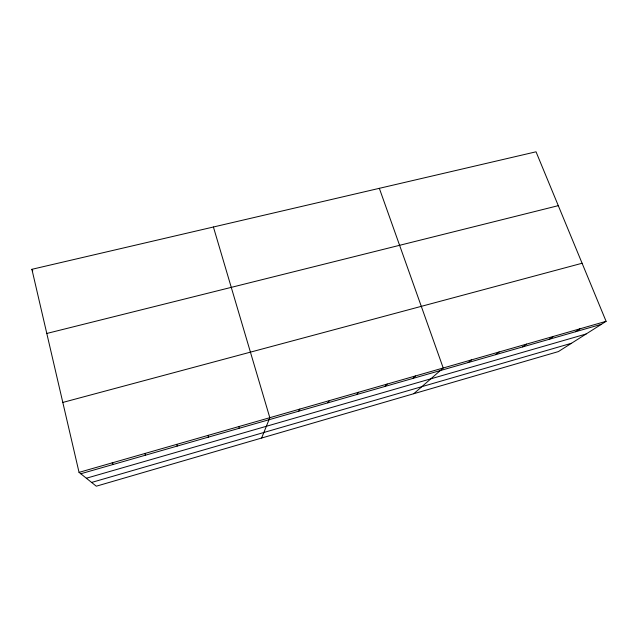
<?xml version="1.0" encoding="UTF-8"?>
<svg xmlns="http://www.w3.org/2000/svg" width="638" height="638" viewBox="0 0 638 638"><rect width="100%" height="100%" fill="white"/><g stroke="black" fill="none" stroke-linecap="round" stroke-linejoin="round"><path stroke-width="0.96" d="M208.259 437.166L208.283 435.331M238.867 428.377L239.29 426.447M261.636 438.027L269.818 417.699L213.411 227M298.656 411.215L299.852 409.086M327.86 402.833L329.423 400.616M356.618 394.579L358.532 392.266M384.929 386.445L387.194 384.052M412.818 378.438L415.418 375.965M413.791 393.702L443.219 367.998L379.339 188.33M468.172 362.551L471.418 359.92M495.622 354.672L499.179 351.961M522.658 346.912L526.525 344.121M549.294 339.264L553.449 336.409M575.532 331.736L579.974 328.809M606.1 321.321L558.378 351.586L96.298 486.196L79.048 472.367L31.9 269.308L536.032 151.804L606.1 321.321L79.048 472.367M91.617 482.44L571.489 343.268M80.779 473.763L601.379 324.311M86.361 478.229L586.075 334.025M62.811 402.434L582.095 263.255M46.797 333.459L558.29 205.659M112.16 462.877L113.428 464.384M31.9 269.308L32.793 270.871M144.722 453.546L145.552 455.165M176.758 444.367L177.157 446.09"/></g></svg>
